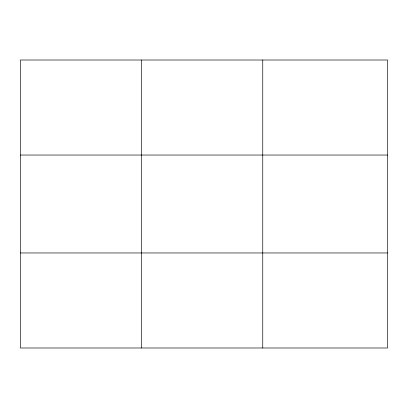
<?xml version="1.0" encoding="UTF-8"?>
<svg xmlns="http://www.w3.org/2000/svg" width="408" height="408" viewBox="0 0 408 408"><rect width="100%" height="100%" fill="white"/><g stroke="black" fill="none" stroke-linecap="round" stroke-linejoin="round"><path stroke-width="0.61" d="M141.576 347.993L141.576 60.007M262.752 347.993L262.752 60.007M387.6 252.96L387.6 347.993L20.4 347.993L20.4 60.007L387.6 60.007L387.6 252.96L20.4 252.96M20.4 155.04L387.6 155.04"/></g></svg>
